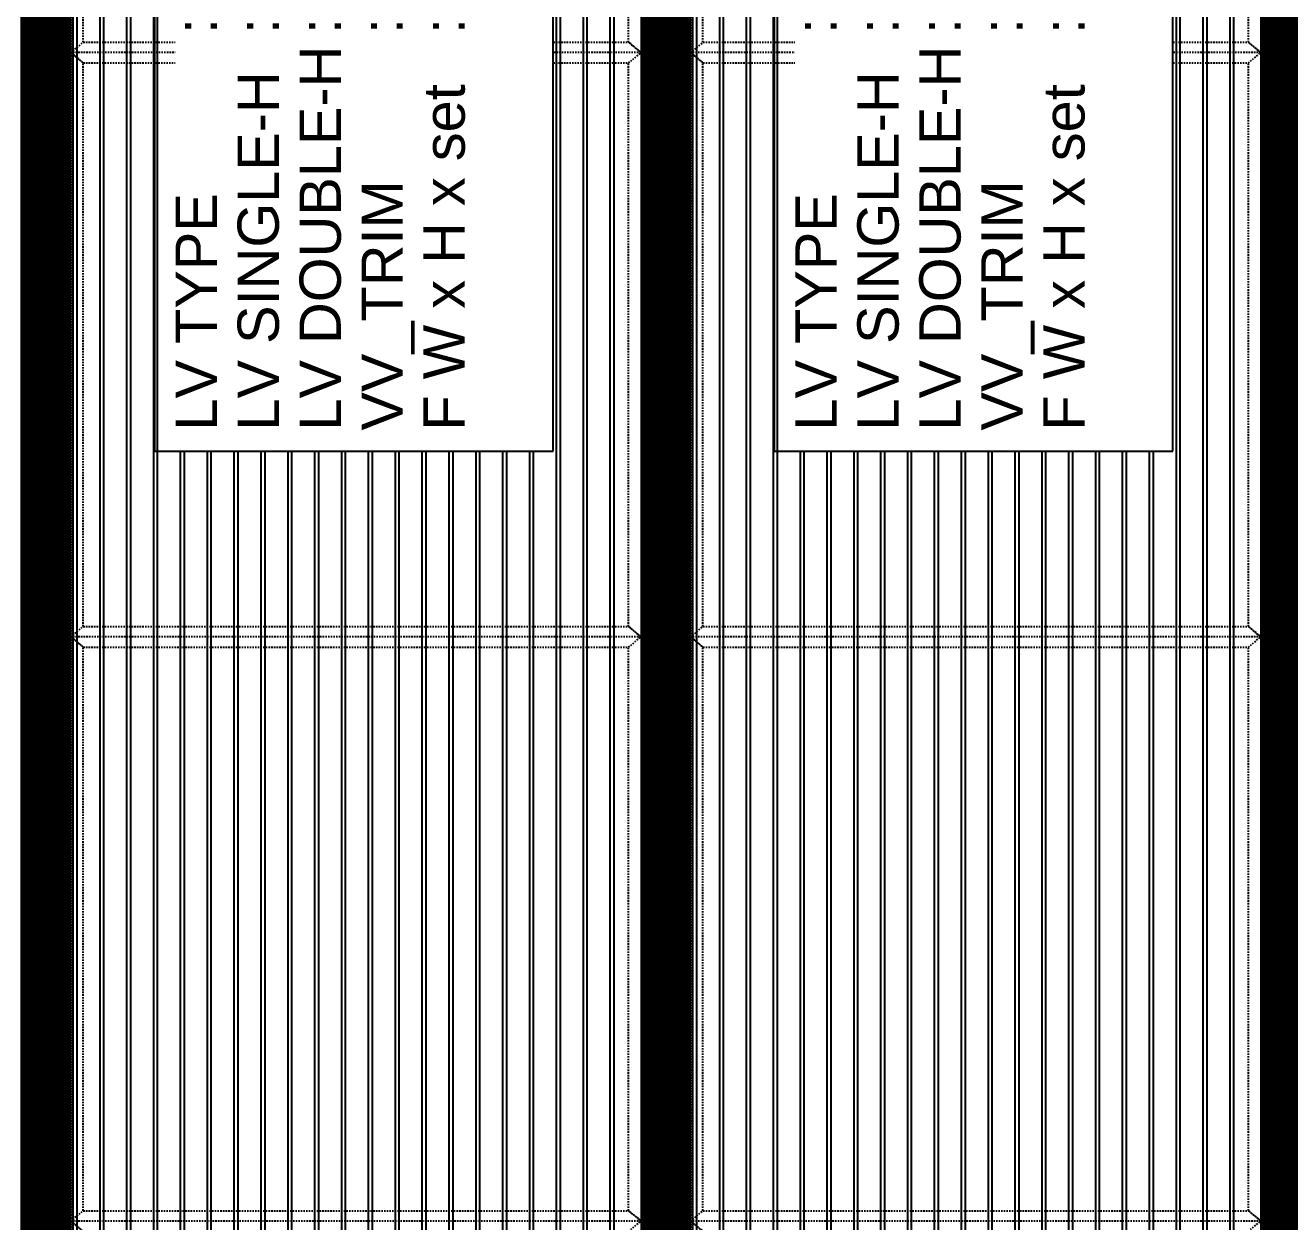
# Model space of a CAD drawing. Header units: millimetres. Extents: x 652937 to 1670132, y 1473552 to 2851037.
# Drawn here: x 773033 to 776093, y 1519870 to 1522765 of the extents above; entities that cross this region are included whole.
import ezdxf
from ezdxf.enums import TextEntityAlignment as Align
from ezdxf.xclip import XClip

# ---------------------------------------------------------------- set-up
doc = ezdxf.new("R2010")
doc.units = ezdxf.units.MM
doc.header["$XCLIPFRAME"] = 0
for name, pattern in [('TA_GL_005.00000', [13.75, 5, -1.25, 1.25, -1.25, 5]), ('TA_HL_001.00000', [6.5, 3.55, -2.95]), ('XKITLINE00', [0]), ('XKITLINE02', [4, 2, -2])]:
    doc.linetypes.add(name, pattern=pattern)
doc.layers.add('000 - 0_HIDE_OBJ_FRAMING_DEF_SUB', color=1, linetype='Continuous', plot=False)
doc.layers.add('000 - ESTIMATE_ASPG_WIPEOUT_', color=250, linetype='Continuous', plot=False)
for name, color, linetype in [('000 - 0_SYM_DWG_GRID-BUBBLE_MAIN_COLOR_1', 3, 'Continuous'), ('000 - 0_SYM_DWG_GRIDLINE_MAIN_COLOR_251', 251, 'Continuous'), ('010 - ASPG_EXTR_MAIN_COLOR_2', 2, 'Continuous'), ('010 - ASPG_EXTR_WIPEOUT_', 250, 'Continuous'), ('010 - ASPG_FRAMING_MAIN_COLOR_1', 3, 'Continuous'), ('010 - ASPG_FRAMING_SUB_COLOR_2', 1, 'Continuous'), ('010 - ASPG_FRAMING_SUB_COLOR_3', 251, 'Continuous')]:
    doc.layers.add(name, color=color, linetype=linetype)
for name, color, linetype, true_color, plot in [('000 - ESTIMATE_ASPG_MAIN_COLOR_6', 6, 'Continuous', 0xff00ff, False), ('000 - ESTIMATE_ASPG_TEXT_COLOR_1', 1, 'Continuous', 0xff0000, False), ('000_AREA_ASPG_AREA_HATCH_', 7, 'Continuous', 0xff8700, False), ('000_AREA_ASPG_AREA_MAIN_COLOR_1', 7, 'Continuous', 0xff8700, False)]:
    doc.layers.add(name, color=color, linetype=linetype, true_color=true_color, plot=plot)
for name, color, linetype, lineweight in [('A-230-M_FLOOR', 2, 'Continuous', 25), ('A-GENM', 37, 'Continuous', 9), ('Bolt', 7, 'Continuous', 0), ('Part', 2, 'Continuous', 0)]:
    doc.layers.add(name, color=color, linetype=linetype, lineweight=lineweight)
doc.styles.add('_Arial', font='arial.ttf')
doc.styles.add('Arial', font='arial.ttf')
doc.styles.add('TA', font='', dxfattribs={"height": 4.5})
doc.styles.get('TA').set_extended_font_data('Cordia New')

# ---------------------------------------------------------------- blocks, each defined once
blk = doc.blocks.new('GM_Louver Grill Vertical Z1 - Z Profile-17842814-ENT 3 ELE-2 Sheet')
at = {"layer": '000 - 0_HIDE_OBJ_FRAMING_DEF_SUB'}
blk.add_line((-185546.9, 105925), (-185546.9, 114870), dxfattribs=at)
blk = doc.blocks.new('E2')
at = {"layer": '000 - 0_HIDE_OBJ_FRAMING_DEF_SUB'}
for points in [[(1661279.1, 114870), (1662779.1, 114870), (1662779.1, 105925), (1661279.1, 105925)], [(1664279.1, 114870), (1662779.1, 114870), (1662779.1, 105925), (1664279.1, 105925)], [(1664279.1, 114870), (1665779.1, 114870), (1665779.1, 105925), (1664279.1, 105925)], [(1667279.1, 114870), (1665779.1, 114870), (1665779.1, 105925), (1667279.1, 105925)], [(1664229.1, 114820), (1662829.1, 114820), (1662829.1, 105975), (1664229.1, 105975)], [(1664329.1, 114820), (1665729.1, 114820), (1665729.1, 105975), (1664329.1, 105975)]]:
    blk.add_lwpolyline(points, close=True, dxfattribs=at)
at = {"layer": 'A-GENM'}
for p in [(1848451, 0), (1848526, 0), (1848601, 0), (1848676, 0), (1848751, 0), (1848826, 0), (1848901, 0), (1848976, 0), (1849051, 0), (1849126, 0), (1849201, 0), (1849276, 0), (1849351, 0), (1849426, 0), (1849501, 0), (1849576, 0), (1849651, 0), (1849726, 0), (1849951, 0), (1850026, 0), (1850101, 0), (1850176, 0), (1850251, 0), (1850326, 0), (1850401, 0), (1850476, 0), (1850551, 0), (1850626, 0), (1850701, 0), (1850776, 0), (1850851, 0), (1850926, 0), (1851001, 0), (1851076, 0), (1851151, 0), (1851226, 0)]:
    blk.add_blockref('GM_Louver Grill Vertical Z1 - Z Profile-17842814-ENT 3 ELE-2 Sheet', p, dxfattribs=at)
blk = doc.blocks.new('*A3459102')
at = {"layer": 'Part', "linetype": 'XKITLINE00', "lineweight": 0}
for p, q in [((616.947211, 135.830227), (616.947209, 135.830227)), ((616.947209, 135.830227), (619.147209, 135.830227)), ((616.947209, 135.730227), (616.947209, 135.830227)), ((616.947211, 135.730227), (616.947209, 135.730227)), ((616.947209, 135.730227), (619.147209, 135.730227)), ((619.147211, 135.830227), (619.147209, 135.830227)), ((619.147209, 135.730227), (619.147209, 135.830227)), ((619.147211, 135.730227), (619.147209, 135.730227))]:
    blk.add_line(p, q, dxfattribs=at)
at = {"layer": 'Part', "linetype": 'XKITLINE02', "lineweight": 0}
for p, q in [((616.947211, 135.830227), (616.947211, 135.730227)), ((619.147209, 135.830227), (619.147211, 135.830227)), ((619.147209, 135.730227), (619.147211, 135.730227)), ((619.147211, 135.830227), (619.147211, 135.730227))]:
    blk.add_line(p, q, dxfattribs=at)
blk = doc.blocks.new('*A3460103')
at = {"layer": 'Part', "linetype": 'XKITLINE02', "lineweight": 0}
for p, q in [((618.12721, 136.430227), (618.077209, 136.430227)), ((618.077209, 136.430227), (618.077209, 135.930227)), ((618.127209, 135.930227), (618.127209, 136.430227)), ((618.67721, 135.830227), (618.67721, 135.880227)), ((618.077209, 135.830227), (618.67721, 135.830227))]:
    blk.add_line(p, q, dxfattribs=at)
at = {"layer": 'Part', "linetype": 'XKITLINE00', "lineweight": 0}
for p, q in [((618.077209, 135.930227), (618.077209, 135.830227)), ((618.127209, 135.930227), (618.127209, 135.880227)), ((618.677209, 135.880227), (618.127209, 135.880227)), ((618.677209, 135.830227), (618.677209, 135.880227))]:
    blk.add_line(p, q, dxfattribs=at)
blk = doc.blocks.new('*A3462105')
at = {"layer": 'Bolt', "linetype": 'XKITLINE02', "lineweight": 0}
for p, q in [((618.07721, 136.200227), (618.01721, 136.200227)), ((618.12721, 136.300227), (618.07721, 136.300227)), ((618.20641, 136.130227), (617.77721, 136.130227)), ((618.07721, 136.060227), (618.01721, 136.060227)), ((618.12721, 135.960227), (618.07721, 135.960227))]:
    blk.add_line(p, q, dxfattribs=at)
blk = doc.blocks.new('*A3463106')
at = {"layer": 'Bolt'}
for points in [[(617.217, 135.83), (617.217, 135.73), (617.077, 135.73), (617.077, 135.83)], [(619.017, 135.83), (619.017, 135.73), (618.877, 135.73), (618.877, 135.83)]]:
    blk.add_hatch(color=256, dxfattribs=at).paths.add_polyline_path(points, flags=17)
at = {"layer": 'Bolt', "linetype": 'XKITLINE00', "lineweight": 0}
for p, q in [((617.077, 135.83), (617.077, 135.73)), ((617.147, 135.83), (617.147, 135.73)), ((617.217, 135.83), (617.217, 135.73)), ((618.877, 135.83), (618.877, 135.73)), ((618.947, 135.83), (618.947, 135.73)), ((619.017, 135.83), (619.017, 135.73))]:
    blk.add_line(p, q, dxfattribs=at)
blk = doc.blocks.new('*A3534110')
at = {"layer": 'Part', "linetype": 'XKITLINE00', "lineweight": 0}
for p, q in [((616.947209, 162.330227), (616.947209, 162.430227)), ((616.947209, 162.430227), (619.147209, 162.430227)), ((619.147209, 162.330227), (616.947209, 162.330227)), ((619.147209, 162.330227), (619.147209, 162.430227)), ((619.147209, 162.430227), (619.147211, 162.430227)), ((619.147211, 162.330227), (619.147209, 162.330227))]:
    blk.add_line(p, q, dxfattribs=at)
at = {"layer": 'Part', "linetype": 'XKITLINE02', "lineweight": 0}
for p, q in [((616.947211, 162.330227), (616.947211, 162.430227)), ((619.147209, 162.430227), (619.147211, 162.430227)), ((619.147209, 162.330227), (619.147211, 162.330227)), ((619.147211, 162.330227), (619.147211, 162.430227))]:
    blk.add_line(p, q, dxfattribs=at)
blk = doc.blocks.new('*A3535111')
at = {"layer": 'Part', "linetype": 'XKITLINE00', "lineweight": 0}
for p, q in [((618.077209, 162.330227), (618.077209, 162.230227)), ((618.677209, 162.280227), (618.127209, 162.280227)), ((618.127209, 162.280227), (618.127209, 162.230227)), ((618.677209, 162.280227), (618.677209, 162.330227))]:
    blk.add_line(p, q, dxfattribs=at)
at = {"layer": 'Part', "linetype": 'XKITLINE02', "lineweight": 0}
for p, q in [((618.077209, 162.330227), (618.67721, 162.330227)), ((618.07721, 161.730227), (618.077209, 162.230227)), ((618.127209, 162.230227), (618.12721, 161.730227)), ((618.67721, 162.330227), (618.67721, 162.280227)), ((618.077209, 161.730227), (618.12721, 161.730227))]:
    blk.add_line(p, q, dxfattribs=at)
blk = doc.blocks.new('*A3536112')
at = {"layer": 'Part', "linetype": 'XKITLINE00', "lineweight": 0}
for p, q in [((616.747209, 162.630227), (616.947209, 162.430227)), ((619.177209, 162.430227), (619.347209, 162.630227)), ((616.947209, 162.430227), (619.177211, 162.430227))]:
    blk.add_line(p, q, dxfattribs=at)
at = {"layer": 'Part', "linetype": 'XKITLINE02', "lineweight": 0}
for p, q in [((616.747209, 162.630227), (619.347211, 162.630227)), ((616.947211, 162.430227), (616.747211, 162.630227)), ((619.177211, 162.430227), (619.347211, 162.630227))]:
    blk.add_line(p, q, dxfattribs=at)
blk = doc.blocks.new('*A3537113')
at = {"layer": 'Bolt', "linetype": 'XKITLINE02', "lineweight": 0}
for p, q in [((618.12721, 162.200227), (618.07721, 162.200227)), ((618.20641, 162.030227), (617.77721, 162.030227)), ((618.07721, 162.100227), (618.01721, 162.100227)), ((618.07721, 161.960227), (618.01721, 161.960227)), ((618.12721, 161.860227), (618.07721, 161.860227))]:
    blk.add_line(p, q, dxfattribs=at)
blk = doc.blocks.new('*A3538114')
at = {"layer": 'Bolt'}
for points in [[(617.217, 162.43), (617.217, 162.33), (617.077, 162.33), (617.077, 162.43)], [(619.017, 162.43), (619.017, 162.33), (618.877, 162.33), (618.877, 162.43)]]:
    blk.add_hatch(color=256, dxfattribs=at).paths.add_polyline_path(points, flags=17)
at = {"layer": 'Bolt', "linetype": 'XKITLINE00', "lineweight": 0}
for p, q in [((617.077, 162.33), (617.077, 162.43)), ((617.147, 162.33), (617.147, 162.43)), ((617.217, 162.33), (617.217, 162.43)), ((618.877, 162.33), (618.877, 162.43)), ((618.947, 162.33), (618.947, 162.43)), ((619.017, 162.33), (619.017, 162.43))]:
    blk.add_line(p, q, dxfattribs=at)
blk = doc.blocks.new('*A3461104')
at = {"layer": 'Part', "linetype": 'XKITLINE00', "lineweight": 0}
for p, q in [((616.747209, 135.530227), (616.947209, 135.730227)), ((616.947209, 135.730227), (616.947211, 135.730227)), ((619.177211, 135.730227), (616.947209, 135.730227)), ((619.347209, 135.530227), (619.177209, 135.730227))]:
    blk.add_line(p, q, dxfattribs=at)
at = {"layer": 'Part', "linetype": 'XKITLINE02', "lineweight": 0}
for p, q in [((616.747211, 135.530227), (616.947211, 135.730227)), ((619.347211, 135.530227), (619.177211, 135.730227)), ((616.747209, 135.530227), (619.347211, 135.530227))]:
    blk.add_line(p, q, dxfattribs=at)
blk = doc.blocks.new('*A31294201')
at = {"layer": 'Part', "linetype": 'XKITLINE00', "lineweight": 0}
for p, q in [((256.092247, 37.222868), (242.602427, 37.222868)), ((242.602427, 36.897868), (242.602427, 37.222868)), ((256.09225, 37.222868), (256.092247, 37.222868)), ((256.092247, 37.222868), (256.092247, 36.897868)), ((256.092247, 36.897868), (242.602427, 36.897868)), ((256.092247, 36.897868), (256.092282, 36.897868))]:
    blk.add_line(p, q, dxfattribs=at)
at = {"layer": 'Part', "linetype": 'XKITLINE02', "lineweight": 0}
for p, q in [((242.602429, 36.927868), (242.602429, 37.222868)), ((242.602459, 36.927868), (242.602459, 37.222868)), ((242.602461, 36.897868), (242.602461, 37.222868)), ((256.092282, 37.222868), (256.092247, 37.222868)), ((256.09225, 36.927868), (256.09225, 37.222868)), ((256.092282, 37.222868), (256.09228, 37.222868)), ((256.09228, 37.222868), (256.09228, 36.927868)), ((256.092282, 36.897868), (256.092282, 37.222868)), ((256.09228, 36.927868), (242.602429, 36.927868)), ((256.092282, 36.897868), (256.092247, 36.897868)), ((256.09228, 36.927868), (256.09225, 36.927868))]:
    blk.add_line(p, q, dxfattribs=at)
blk = doc.blocks.new('*A31304202')
at = {"layer": 'Part', "linetype": 'XKITLINE00', "lineweight": 0}
for p, q in [((256.092247, 44.722868), (242.602427, 44.722868)), ((242.602427, 44.397868), (242.602427, 44.722868)), ((256.09225, 44.722868), (256.092247, 44.722868)), ((256.092247, 44.722868), (256.092247, 44.397868)), ((256.092247, 44.397868), (242.602427, 44.397868)), ((256.092247, 44.397868), (256.092282, 44.397868))]:
    blk.add_line(p, q, dxfattribs=at)
at = {"layer": 'Part', "linetype": 'XKITLINE02', "lineweight": 0}
for p, q in [((242.602429, 44.427868), (242.602429, 44.722868)), ((242.602459, 44.427868), (242.602459, 44.722868)), ((242.602461, 44.397868), (242.602461, 44.722868)), ((256.092282, 44.722868), (256.092247, 44.722868)), ((256.09225, 44.427868), (256.09225, 44.722868)), ((256.092282, 44.722868), (256.09228, 44.722868)), ((256.09228, 44.722868), (256.09228, 44.427868)), ((256.092282, 44.397868), (256.092282, 44.722868)), ((256.09228, 44.427868), (242.602429, 44.427868)), ((256.092282, 44.397868), (256.092247, 44.397868)), ((256.09228, 44.427868), (256.09225, 44.427868))]:
    blk.add_line(p, q, dxfattribs=at)
blk = doc.blocks.new('*A32894361')
at = {"layer": 'Part', "linetype": 'XKITLINE02', "lineweight": 0}
for p, q in [((244.217311, 36.897868), (243.71731, 36.897868)), ((243.71731, 36.897868), (243.71731, 36.867868)), ((244.21731, 36.897868), (244.217311, 36.897868)), ((244.21731, 36.897868), (244.21731, 36.867868))]:
    blk.add_line(p, q, dxfattribs=at)
at = {"layer": 'Part', "linetype": 'XKITLINE00', "lineweight": 0}
for p, q in [((243.717311, 36.867868), (243.717311, 36.897868)), ((244.217311, 36.867868), (244.217311, 36.897868)), ((243.71731, 36.867868), (243.717311, 36.867868)), ((243.717311, 36.867868), (244.217311, 36.867868)), ((244.21731, 36.867868), (244.217311, 36.867868))]:
    blk.add_line(p, q, dxfattribs=at)
blk = doc.blocks.new('*A32904362')
at = {"layer": 'Part', "linetype": 'XKITLINE00', "lineweight": 0}
for p, q in [((243.952311, 36.867868), (243.95231, 36.867868)), ((243.95231, 36.367868), (243.952311, 36.867868)), ((243.952311, 36.867868), (243.982311, 36.867868)), ((243.98231, 36.367868), (243.982311, 36.867868)), ((243.952311, 36.717868), (243.982311, 36.717868)), ((243.95231, 36.367868), (243.98231, 36.367868))]:
    blk.add_line(p, q, dxfattribs=at)
at = {"layer": 'Part', "linetype": 'XKITLINE02', "lineweight": 0}
for p, q in [((243.95231, 36.867868), (243.95231, 36.367868)), ((243.952311, 36.867868), (243.95231, 36.867868)), ((243.98231, 36.367868), (243.98231, 36.867868))]:
    blk.add_line(p, q, dxfattribs=at)
blk = doc.blocks.new('*A32914363')
at = {"layer": 'Bolt'}
for points in [[(243.782, 36.898), (243.782, 36.928), (243.852, 36.928), (243.852, 36.898)], [(243.782, 36.868), (243.782, 36.898), (243.852, 36.898), (243.852, 36.868)], [(244.082, 36.898), (244.082, 36.928), (244.152, 36.928), (244.152, 36.898)], [(244.082, 36.868), (244.082, 36.898), (244.152, 36.898), (244.152, 36.868)]]:
    blk.add_hatch(color=256, dxfattribs=at).paths.add_polyline_path(points, flags=17)
at = {"layer": 'Bolt', "linetype": 'XKITLINE00', "lineweight": 0}
for p, q in [((243.817, 36.828), (243.817, 37.043)), ((244.117, 36.828), (244.117, 37.043)), ((243.782, 36.898), (243.782, 36.928)), ((243.782, 36.868), (243.782, 36.898)), ((243.852, 36.898), (243.852, 36.928)), ((243.852, 36.868), (243.852, 36.898)), ((244.082, 36.898), (244.082, 36.928)), ((244.082, 36.868), (244.082, 36.898)), ((244.152, 36.898), (244.152, 36.928)), ((244.152, 36.868), (244.152, 36.898))]:
    blk.add_line(p, q, dxfattribs=at)
blk = doc.blocks.new('*A32924364')
at = {"layer": 'Part', "linetype": 'XKITLINE00', "lineweight": 0}
for p, q in [((254.467298, 36.867868), (254.467298, 36.897868)), ((254.967298, 36.867868), (254.967298, 36.897868)), ((254.467298, 36.867868), (254.467298, 36.867868)), ((254.467298, 36.867868), (254.967298, 36.867868)), ((254.967298, 36.867868), (254.967298, 36.867868))]:
    blk.add_line(p, q, dxfattribs=at)
at = {"layer": 'Part', "linetype": 'XKITLINE02', "lineweight": 0}
for p, q in [((254.967298, 36.897868), (254.467298, 36.897868)), ((254.467298, 36.897868), (254.467298, 36.867868)), ((254.967298, 36.897868), (254.967298, 36.897868)), ((254.967298, 36.897868), (254.967298, 36.867868))]:
    blk.add_line(p, q, dxfattribs=at)
blk = doc.blocks.new('*A32934365')
at = {"layer": 'Part', "linetype": 'XKITLINE00', "lineweight": 0}
for p, q in [((254.702298, 36.867868), (254.702298, 36.867868)), ((254.702298, 36.367868), (254.702298, 36.867868)), ((254.702298, 36.867868), (254.732298, 36.867868)), ((254.732298, 36.367868), (254.732298, 36.867868)), ((254.702298, 36.717868), (254.732298, 36.717868)), ((254.702298, 36.367868), (254.732298, 36.367868))]:
    blk.add_line(p, q, dxfattribs=at)
at = {"layer": 'Part', "linetype": 'XKITLINE02', "lineweight": 0}
for p, q in [((254.702298, 36.867868), (254.702298, 36.367868)), ((254.702298, 36.867868), (254.702298, 36.867868)), ((254.732298, 36.367868), (254.732298, 36.867868))]:
    blk.add_line(p, q, dxfattribs=at)
blk = doc.blocks.new('*A32944366')
at = {"layer": 'Bolt'}
for points in [[(254.532, 36.898), (254.532, 36.928), (254.602, 36.928), (254.602, 36.898)], [(254.532, 36.868), (254.532, 36.898), (254.602, 36.898), (254.602, 36.868)], [(254.832, 36.898), (254.832, 36.928), (254.902, 36.928), (254.902, 36.898)], [(254.832, 36.868), (254.832, 36.898), (254.902, 36.898), (254.902, 36.868)]]:
    blk.add_hatch(color=256, dxfattribs=at).paths.add_polyline_path(points, flags=17)
at = {"layer": 'Bolt', "linetype": 'XKITLINE00', "lineweight": 0}
for p, q in [((254.567, 36.828), (254.567, 37.043)), ((254.867, 36.828), (254.867, 37.043)), ((254.532, 36.898), (254.532, 36.928)), ((254.532, 36.868), (254.532, 36.898)), ((254.602, 36.898), (254.602, 36.928)), ((254.602, 36.868), (254.602, 36.898)), ((254.832, 36.898), (254.832, 36.928)), ((254.832, 36.868), (254.832, 36.898)), ((254.902, 36.898), (254.902, 36.928)), ((254.902, 36.868), (254.902, 36.898))]:
    blk.add_line(p, q, dxfattribs=at)
blk = doc.blocks.new('*A32954367')
at = {"layer": 'Part', "linetype": 'XKITLINE02', "lineweight": 0}
for p, q in [((244.217311, 44.397868), (243.71731, 44.397868)), ((243.71731, 44.397868), (243.71731, 44.367868)), ((244.21731, 44.397868), (244.217311, 44.397868)), ((244.21731, 44.397868), (244.21731, 44.367868))]:
    blk.add_line(p, q, dxfattribs=at)
at = {"layer": 'Part', "linetype": 'XKITLINE00', "lineweight": 0}
for p, q in [((243.717311, 44.367868), (243.717311, 44.397868)), ((244.217311, 44.367868), (244.217311, 44.397868)), ((243.71731, 44.367868), (243.717311, 44.367868)), ((243.717311, 44.367868), (244.217311, 44.367868)), ((244.21731, 44.367868), (244.217311, 44.367868))]:
    blk.add_line(p, q, dxfattribs=at)
blk = doc.blocks.new('*A32974369')
at = {"layer": 'Bolt'}
for points in [[(243.782, 44.398), (243.782, 44.428), (243.852, 44.428), (243.852, 44.398)], [(243.782, 44.368), (243.782, 44.398), (243.852, 44.398), (243.852, 44.368)], [(244.082, 44.398), (244.082, 44.428), (244.152, 44.428), (244.152, 44.398)], [(244.082, 44.368), (244.082, 44.398), (244.152, 44.398), (244.152, 44.368)]]:
    blk.add_hatch(color=256, dxfattribs=at).paths.add_polyline_path(points, flags=17)
at = {"layer": 'Bolt', "linetype": 'XKITLINE00', "lineweight": 0}
for p, q in [((243.817, 44.328), (243.817, 44.543)), ((244.117, 44.328), (244.117, 44.543)), ((243.782, 44.398), (243.782, 44.428)), ((243.782, 44.368), (243.782, 44.398)), ((243.852, 44.398), (243.852, 44.428)), ((243.852, 44.368), (243.852, 44.398)), ((244.082, 44.398), (244.082, 44.428)), ((244.082, 44.368), (244.082, 44.398)), ((244.152, 44.398), (244.152, 44.428)), ((244.152, 44.368), (244.152, 44.398))]:
    blk.add_line(p, q, dxfattribs=at)
blk = doc.blocks.new('*A32984370')
at = {"layer": 'Part', "linetype": 'XKITLINE00', "lineweight": 0}
for p, q in [((254.467298, 44.367868), (254.467298, 44.397868)), ((254.967298, 44.367868), (254.967298, 44.397868)), ((254.467298, 44.367868), (254.467298, 44.367868)), ((254.467298, 44.367868), (254.967298, 44.367868)), ((254.967298, 44.367868), (254.967298, 44.367868))]:
    blk.add_line(p, q, dxfattribs=at)
at = {"layer": 'Part', "linetype": 'XKITLINE02', "lineweight": 0}
for p, q in [((254.967298, 44.397868), (254.467298, 44.397868)), ((254.467298, 44.397868), (254.467298, 44.367868)), ((254.967298, 44.397868), (254.967298, 44.397868)), ((254.967298, 44.397868), (254.967298, 44.367868))]:
    blk.add_line(p, q, dxfattribs=at)
blk = doc.blocks.new('*A33004372')
at = {"layer": 'Bolt'}
for points in [[(254.532, 44.398), (254.532, 44.428), (254.602, 44.428), (254.602, 44.398)], [(254.532, 44.368), (254.532, 44.398), (254.602, 44.398), (254.602, 44.368)], [(254.832, 44.398), (254.832, 44.428), (254.902, 44.428), (254.902, 44.398)], [(254.832, 44.368), (254.832, 44.398), (254.902, 44.398), (254.902, 44.368)]]:
    blk.add_hatch(color=256, dxfattribs=at).paths.add_polyline_path(points, flags=17)
at = {"layer": 'Bolt', "linetype": 'XKITLINE00', "lineweight": 0}
for p, q in [((254.567, 44.328), (254.567, 44.543)), ((254.867, 44.328), (254.867, 44.543)), ((254.532, 44.398), (254.532, 44.428)), ((254.532, 44.368), (254.532, 44.398)), ((254.602, 44.398), (254.602, 44.428)), ((254.602, 44.368), (254.602, 44.398)), ((254.832, 44.398), (254.832, 44.428)), ((254.832, 44.368), (254.832, 44.398)), ((254.902, 44.398), (254.902, 44.428)), ((254.902, 44.368), (254.902, 44.398))]:
    blk.add_line(p, q, dxfattribs=at)
blk = doc.blocks.new('PP18_ENT3_SE_ELE2-1')
at = {"layer": 'A-230-M_FLOOR', "color": 4, "lineweight": 9}
for points in [[(-1915, 102450), (-1915, 114420), (-2165, 114420), (-2165, 102450)], [(1085, 102450), (1085, 114420), (835, 114420), (835, 102450)]]:
    blk.add_lwpolyline(points, dxfattribs=at)
at = {"layer": 'A-230-M_FLOOR', "lineweight": 9}
blk.add_lwpolyline([(-1915, 107800), (835, 107800)], dxfattribs=at)
at = {"layer": 'Part', "linetype": 'XKITLINE00', "lineweight": 0}
blk.add_line((835, 110095), (-1915, 110095), dxfattribs=at)
at = {"layer": 'Part', "linetype": 'XKITLINE02', "lineweight": 0}
for p, q in [((-1618, 110055), (-1618, 107840)), ((-1618, 110055), (-1618, 107840)), ((-1612, 110055), (-1612, 107840)), ((-1612, 110055), (-1612, 107840)), ((-1565, 110055), (-1565, 110055)), ((-1565, 110055), (-1565, 110055)), ((485, 110055), (485, 110055)), ((485, 110055), (485, 110055)), ((532, 110055), (532, 107840)), ((532, 110055), (532, 107840)), ((538, 110055), (538, 107840)), ((538, 110055), (538, 107840)), ((-1565, 107850), (-1565, 107850)), ((-1565, 107850), (-1565, 107850)), ((485, 107850), (485, 107850)), ((485, 107850), (485, 107850))]:
    blk.add_line(p, q, dxfattribs=at)
at = {"layer": 'Part', "linetype": 'XKITLINE00', "lineweight": 0}
for points in [[(-1565, 107840), (-1565, 110055), (-1665, 110055), (-1665, 107840)], [(485, 107840), (485, 110055), (585, 110055), (585, 107840)]]:
    blk.add_lwpolyline(points, close=True, dxfattribs=at)
blk.add_blockref('E2', (-1664704.6, 0))
at = {"lineweight": 0}
for name, p, xscale, yscale, zscale in [('*A3536112', (-63421.2, 93832), 100, 100, 100), ('*A3536112', (62341.2, 93832), -100, 100, 100), ('*A31304202', (-50408.9, 101105.4), 200, 200, 200), ('*A3534110', (-63419.7, 93832), 100, 100, 100), ('*A3538114', (-63419.7, 93832), 100, 100, 100), ('*A3537113', (-63419.7, 93832), 100, 100, 100), ('*A3535111', (-63419.7, 93832), 100, 100, 100), ('*A3534110', (62339.7, 93832), -100, 100, 100), ('*A3538114', (62339.7, 93832), -100, 100, 100), ('*A3535111', (62339.7, 93832), -100, 100, 100), ('*A3537113', (62339.7, 93832), -100, 100, 100), ('*A32954367', (-50408.9, 101105.4), 200, 200, 200), ('*A32974369', (-50408.9, 101105.4), 200, 200, 200), ('*A32984370', (-50408.9, 101105.4), 200, 200, 200), ('*A33004372', (-50408.9, 101105.4), 200, 200, 200), ('*A31294201', (-50408.9, 101105.4), 200, 200, 200), ('*A32914363', (-50408.9, 101105.4), 200, 200, 200), ('*A32944366', (-50408.9, 101105.4), 200, 200, 200), ('*A32894361', (-50408.9, 101105.4), 200, 200, 200), ('*A32904362', (-50408.9, 101105.4), 200, 200, 200), ('*A32924364', (-50408.9, 101105.4), 200, 200, 200), ('*A32934365', (-50408.9, 101105.4), 200, 200, 200), ('*A3462105', (-63419.7, 94247), 100, 100, 100), ('*A3460103', (-63419.7, 94247), 100, 100, 100), ('*A3460103', (62339.7, 94247), -100, 100, 100), ('*A3462105', (62339.7, 94247), -100, 100, 100), ('*A3461104', (-63421.2, 94247), 100, 100, 100), ('*A3459102', (-63419.7, 94247), 100, 100, 100), ('*A3463106', (-63419.7, 94247), 100, 100, 100), ('*A3461104', (62341.2, 94247), -100, 100, 100), ('*A3459102', (62339.7, 94247), -100, 100, 100), ('*A3463106', (62339.7, 94247), -100, 100, 100)]:
    blk.add_blockref(name, p, dxfattribs=dict(at, xscale=xscale, yscale=yscale, zscale=zscale))
blk = doc.blocks.new('*A25073580')
at = {"layer": 'Part', "linetype": 'XKITLINE00', "lineweight": 0}
for p, q in [((244.21731, 44.772868), (243.71731, 44.772868)), ((243.71731, 44.772868), (243.71731, 44.722868)), ((244.21731, 44.772868), (244.21731, 44.722868)), ((243.71731, 44.367868), (243.71731, 37.222868)), ((244.21731, 44.367868), (244.21731, 37.222868)), ((243.71731, 33.472868), (243.71731, 36.867868)), ((244.21731, 36.867868), (244.21731, 33.472868))]:
    blk.add_line(p, q, dxfattribs=at)
at = {"layer": 'Part', "linetype": 'XKITLINE02', "lineweight": 0}
for p, q in [((243.71731, 31.672868), (243.71731, 44.772868)), ((243.71731, 44.772868), (243.71731, 44.772868)), ((243.71731, 44.722868), (243.71731, 44.367868)), ((243.95231, 44.772868), (243.95231, 31.672868)), ((243.98231, 44.772868), (243.98231, 31.672868)), ((244.21731, 44.722868), (244.21731, 36.867868)), ((243.71731, 44.427868), (243.71731, 44.367868)), ((243.95231, 31.672868), (243.95231, 44.427868)), ((243.71731, 37.222868), (243.71731, 36.867868)), ((244.21731, 37.222868), (244.21731, 36.867868)), ((243.71731, 33.472868), (243.71731, 31.672868)), ((244.21731, 33.472868), (244.21731, 31.672868)), ((243.71731, 31.672868), (244.21731, 31.672868))]:
    blk.add_line(p, q, dxfattribs=at)
blk = doc.blocks.new('*A25113584')
at = {"layer": 'Part', "linetype": 'XKITLINE02', "lineweight": 0}
for p, q in [((254.467297, 31.672868), (254.467297, 44.772868)), ((254.467297, 44.772868), (254.467298, 44.772868)), ((254.467298, 44.722868), (254.467298, 44.367868)), ((254.702298, 44.772868), (254.702298, 31.672868)), ((254.732298, 44.772868), (254.732297, 31.672868)), ((254.967298, 44.722868), (254.967298, 36.867868)), ((254.467297, 44.397868), (254.467298, 44.367868)), ((254.702297, 31.672868), (254.702297, 44.367868)), ((254.467298, 37.222868), (254.467298, 36.867868)), ((254.967298, 37.222868), (254.967298, 36.867868)), ((254.467298, 33.472868), (254.467297, 31.672868)), ((254.967298, 33.472868), (254.967297, 31.672868)), ((254.467297, 31.672868), (254.967298, 31.672868))]:
    blk.add_line(p, q, dxfattribs=at)
at = {"layer": 'Part', "linetype": 'XKITLINE00', "lineweight": 0}
for p, q in [((254.967298, 44.772868), (254.467298, 44.772868)), ((254.467298, 44.772868), (254.467298, 44.722868)), ((254.967298, 44.772868), (254.967298, 44.722868)), ((254.467298, 44.367868), (254.467298, 37.222868)), ((254.967298, 44.367868), (254.967298, 37.222868)), ((254.467298, 33.472868), (254.467298, 36.867868)), ((254.967298, 36.867868), (254.967298, 33.472868))]:
    blk.add_line(p, q, dxfattribs=at)
blk = doc.blocks.new('*A25243597')
at = {"layer": 'Part', "linetype": 'XKITLINE02', "lineweight": 0}
blk.add_line((242.467337, 31.472868), (242.467337, 66.572868), dxfattribs=at)
at = {"layer": 'Part', "linetype": 'XKITLINE00', "lineweight": 0}
blk.add_line((242.467339, 66.572868), (242.467339, 31.472868), dxfattribs=at)
blk = doc.blocks.new('*A25253598')
at = {"layer": 'Part', "linetype": 'XKITLINE02', "lineweight": 0}
for p, q in [((256.217337, 31.472868), (256.217337, 66.572868)), ((257.467337, 31.472868), (257.467337, 66.572868))]:
    blk.add_line(p, q, dxfattribs=at)
at = {"layer": 'Part', "linetype": 'XKITLINE00', "lineweight": 0}
for p, q in [((256.217339, 31.472868), (256.217339, 66.572868)), ((257.467339, 66.572868), (257.467339, 31.472868))]:
    blk.add_line(p, q, dxfattribs=at)
blk = doc.blocks.new('*A28003873')
at = {"layer": 'Part', "linetype": 'XKITLINE00', "lineweight": 0}
blk.add_line((271.212361, 44.972868), (227.477361, 44.972868), dxfattribs=at)
blk = doc.blocks.new('*A32744346')
at = {"layer": 'Part', "linetype": 'XKITLINE00', "lineweight": 0}
for p, q in [((243.41731, 44.822868), (243.41731, 44.872868)), ((244.51731, 44.872868), (243.41731, 44.872868)), ((244.51731, 44.822868), (244.51731, 44.872868)), ((243.41731, 44.822868), (244.51731, 44.822868))]:
    blk.add_line(p, q, dxfattribs=at)
at = {"layer": 'Part', "linetype": 'XKITLINE02', "lineweight": 0}
for p, q in [((243.41731, 44.872868), (243.41731, 44.822868)), ((244.51731, 44.872868), (244.51731, 44.822868))]:
    blk.add_line(p, q, dxfattribs=at)
blk = doc.blocks.new('*A32754347')
at = {"layer": 'Part', "linetype": 'XKITLINE00', "lineweight": 0}
for p, q in [((243.98231, 44.822868), (243.98231, 44.772868)), ((244.00731, 44.797868), (244.00731, 44.772868)), ((244.00731, 44.797868), (244.28231, 44.797868)), ((244.28231, 44.797868), (244.28231, 44.822868))]:
    blk.add_line(p, q, dxfattribs=at)
at = {"layer": 'Part', "linetype": 'XKITLINE02', "lineweight": 0}
for p, q in [((244.28231, 44.822868), (243.98231, 44.822868)), ((243.98231, 44.772868), (243.98231, 44.522868)), ((244.00731, 44.772868), (244.00731, 44.522868)), ((244.28231, 44.822868), (244.28231, 44.797868)), ((243.98231, 44.522868), (244.00731, 44.522868))]:
    blk.add_line(p, q, dxfattribs=at)
blk = doc.blocks.new('*A32764348')
at = {"layer": 'Part', "linetype": 'XKITLINE02', "lineweight": 0}
for p, q in [((243.41731, 44.872868), (243.317309, 44.972868)), ((243.317309, 44.972868), (243.31731, 44.972868)), ((243.317309, 44.972868), (244.61731, 44.972868)), ((244.51731, 44.872868), (244.617309, 44.972868))]:
    blk.add_line(p, q, dxfattribs=at)
at = {"layer": 'Part', "linetype": 'XKITLINE00', "lineweight": 0}
for p, q in [((243.41731, 44.872868), (243.31731, 44.972868)), ((244.51731, 44.872868), (243.41731, 44.872868)), ((244.61731, 44.972868), (244.51731, 44.872868))]:
    blk.add_line(p, q, dxfattribs=at)
blk = doc.blocks.new('*A32774349')
at = {"layer": 'Bolt', "linetype": 'XKITLINE02', "lineweight": 0}
for p, q in [((243.95231, 44.682868), (243.98231, 44.682868)), ((243.98231, 44.682868), (244.00731, 44.682868)), ((243.91271, 44.647868), (244.12731, 44.647868)), ((243.95231, 44.612868), (243.98231, 44.612868)), ((243.98231, 44.612868), (244.00731, 44.612868))]:
    blk.add_line(p, q, dxfattribs=at)
blk = doc.blocks.new('*A32784350')
at = {"layer": 'Bolt'}
for points in [[(243.602, 44.873), (243.602, 44.823), (243.532, 44.823), (243.532, 44.873)], [(244.402, 44.873), (244.402, 44.823), (244.332, 44.823), (244.332, 44.873)]]:
    blk.add_hatch(color=256, dxfattribs=at).paths.add_polyline_path(points, flags=17)
at = {"layer": 'Bolt', "linetype": 'XKITLINE00', "lineweight": 0}
for p, q in [((243.532, 44.873), (243.532, 44.823)), ((243.567, 44.873), (243.567, 44.823)), ((243.602, 44.873), (243.602, 44.823)), ((244.332, 44.873), (244.332, 44.823)), ((244.367, 44.873), (244.367, 44.823)), ((244.402, 44.873), (244.402, 44.823))]:
    blk.add_line(p, q, dxfattribs=at)
blk = doc.blocks.new('*A32844356')
at = {"layer": 'Part', "linetype": 'XKITLINE00', "lineweight": 0}
for p, q in [((255.267298, 44.872868), (254.167297, 44.872868)), ((254.167298, 44.822868), (254.167298, 44.872868)), ((255.267298, 44.822868), (255.267298, 44.872868)), ((254.167297, 44.822868), (255.267298, 44.822868))]:
    blk.add_line(p, q, dxfattribs=at)
at = {"layer": 'Part', "linetype": 'XKITLINE02', "lineweight": 0}
for p, q in [((254.167297, 44.872868), (254.167297, 44.822868)), ((255.267297, 44.872868), (255.267297, 44.822868))]:
    blk.add_line(p, q, dxfattribs=at)
blk = doc.blocks.new('*A32854357')
at = {"layer": 'Part', "linetype": 'XKITLINE02', "lineweight": 0}
for p, q in [((255.032298, 44.822868), (254.732297, 44.822868)), ((254.732298, 44.772868), (254.732297, 44.522868)), ((254.757298, 44.772868), (254.757297, 44.522868)), ((255.032297, 44.822868), (255.032297, 44.797868)), ((254.732297, 44.522868), (254.757298, 44.522868))]:
    blk.add_line(p, q, dxfattribs=at)
at = {"layer": 'Part', "linetype": 'XKITLINE00', "lineweight": 0}
for p, q in [((254.732298, 44.822868), (254.732298, 44.772868)), ((254.757298, 44.797868), (254.757298, 44.772868)), ((254.757298, 44.797868), (255.032298, 44.797868)), ((255.032298, 44.797868), (255.032298, 44.822868))]:
    blk.add_line(p, q, dxfattribs=at)
blk = doc.blocks.new('*A32864358')
at = {"layer": 'Part', "linetype": 'XKITLINE02', "lineweight": 0}
for p, q in [((254.167297, 44.872868), (254.067297, 44.972868)), ((254.067297, 44.972868), (254.067298, 44.972868)), ((254.067297, 44.972868), (255.367298, 44.972868)), ((255.267297, 44.872868), (255.367297, 44.972868))]:
    blk.add_line(p, q, dxfattribs=at)
at = {"layer": 'Part', "linetype": 'XKITLINE00', "lineweight": 0}
for p, q in [((254.167298, 44.872868), (254.067298, 44.972868)), ((255.267298, 44.872868), (254.167297, 44.872868)), ((255.367298, 44.972868), (255.267298, 44.872868))]:
    blk.add_line(p, q, dxfattribs=at)
blk = doc.blocks.new('*A32874359')
at = {"layer": 'Bolt', "linetype": 'XKITLINE02', "lineweight": 0}
for p, q in [((254.702297, 44.682868), (254.732297, 44.682868)), ((254.732298, 44.682868), (254.757298, 44.682868)), ((254.662697, 44.647868), (254.877297, 44.647868)), ((254.702297, 44.612868), (254.732297, 44.612868)), ((254.732297, 44.612868), (254.757297, 44.612868))]:
    blk.add_line(p, q, dxfattribs=at)
blk = doc.blocks.new('*A32884360')
at = {"layer": 'Bolt'}
for points in [[(254.352, 44.873), (254.352, 44.823), (254.282, 44.823), (254.282, 44.873)], [(255.152, 44.873), (255.152, 44.823), (255.082, 44.823), (255.082, 44.873)]]:
    blk.add_hatch(color=256, dxfattribs=at).paths.add_polyline_path(points, flags=17)
at = {"layer": 'Bolt', "linetype": 'XKITLINE00', "lineweight": 0}
for p, q in [((254.282, 44.873), (254.282, 44.823)), ((254.317, 44.873), (254.317, 44.823)), ((254.352, 44.873), (254.352, 44.823)), ((255.082, 44.873), (255.082, 44.823)), ((255.117, 44.873), (255.117, 44.823)), ((255.152, 44.873), (255.152, 44.823))]:
    blk.add_line(p, q, dxfattribs=at)
blk = doc.blocks.new('*A32964368')
at = {"layer": 'Part', "linetype": 'XKITLINE00', "lineweight": 0}
for p, q in [((243.952311, 44.367868), (243.95231, 44.367868)), ((243.95231, 43.867868), (243.952311, 44.367868)), ((243.952311, 44.367868), (243.982311, 44.367868)), ((243.98231, 43.867868), (243.982311, 44.367868)), ((243.952311, 44.217868), (243.982311, 44.217868)), ((243.95231, 43.867868), (243.98231, 43.867868))]:
    blk.add_line(p, q, dxfattribs=at)
at = {"layer": 'Part', "linetype": 'XKITLINE02', "lineweight": 0}
for p, q in [((243.95231, 44.367868), (243.95231, 43.867868)), ((243.952311, 44.367868), (243.95231, 44.367868)), ((243.98231, 43.867868), (243.98231, 44.367868))]:
    blk.add_line(p, q, dxfattribs=at)
blk = doc.blocks.new('*A32994371')
at = {"layer": 'Part', "linetype": 'XKITLINE00', "lineweight": 0}
for p, q in [((254.702298, 44.367868), (254.702298, 44.367868)), ((254.702298, 43.867868), (254.702298, 44.367868)), ((254.702298, 44.367868), (254.732298, 44.367868)), ((254.732298, 43.867868), (254.732298, 44.367868)), ((254.702298, 44.217868), (254.732298, 44.217868)), ((254.702298, 43.867868), (254.732298, 43.867868))]:
    blk.add_line(p, q, dxfattribs=at)
at = {"layer": 'Part', "linetype": 'XKITLINE02', "lineweight": 0}
for p, q in [((254.702298, 44.367868), (254.702298, 43.867868)), ((254.702298, 44.367868), (254.702298, 44.367868)), ((254.732298, 43.867868), (254.732298, 44.367868))]:
    blk.add_line(p, q, dxfattribs=at)
blk = doc.blocks.new('PP18_ENT3_SE_ELE2-2')
at = {"lineweight": 0, "xscale": 200, "yscale": 200, "zscale": 200}
for name in ['*A25243597', '*A25253598', '*A28003873', '*A32764348', '*A32744346', '*A32784350', '*A32864358', '*A32844356', '*A32884360', '*A31304202', '*A25073580', '*A32754347', '*A25113584', '*A32854357', '*A32774349', '*A32874359', '*A32954367', '*A32974369', '*A32984370', '*A33004372', '*A32964368', '*A32994371', '*A31294201', '*A32914363', '*A32944366', '*A32894361', '*A32904362', '*A32924364', '*A32934365']:
    blk.add_blockref(name, (-50408.4678, 101105.4264), dxfattribs=at)
blk = doc.blocks.new('*U6169')
at = {"layer": '000 - 0_SYM_DWG_GRIDLINE_MAIN_COLOR_251', "linetype": 'ByBlock', "ltscale": 5}
blk.add_line((16, 0), (-308.662, 0), dxfattribs=at)
at = {"style": 'TA', "flags": 1}
blk.add_attdef('LOCATION', (6, -6), '', height=4.5, rotation=270, dxfattribs=at)
at = {"layer": '000 - 0_SYM_DWG_GRID-BUBBLE_MAIN_COLOR_1', "style": 'Arial'}
blk.add_attdef('GRID-HEAD', text='', height=4, rotation=90, dxfattribs=at).set_placement((50, 0), align=Align.MIDDLE_CENTER)
blk = doc.blocks.new('*U6164')
at = {"layer": '000 - 0_SYM_DWG_GRIDLINE_MAIN_COLOR_251', "linetype": 'ByBlock', "ltscale": 5}
blk.add_line((200, 0), (-30071, 0), dxfattribs=at)
at = {"style": 'TA', "flags": 1}
blk.add_attdef('LOCATION', (6, -6), '', height=4.5, rotation=270, dxfattribs=at)
blk = doc.blocks.new('W-1-PP18-ST_ENT3_REV02_20260413-044638_PP18_ENT3_ELE2-DIM')
at = {"layer": '000 - 0_SYM_DWG_GRIDLINE_MAIN_COLOR_251', "color": 6, "linetype": 'TA_GL_005.00000', "xscale": 50, "yscale": 50, "zscale": 50, "rotation": 270}
blk.add_blockref('*U6169', (0, 100920), dxfattribs=at)
at = {"layer": '000 - 0_SYM_DWG_GRIDLINE_MAIN_COLOR_251', "color": 6, "linetype": 'TA_GL_005.00000', "rotation": 180}
blk.add_blockref('*U6164', (-21271, 110695), dxfattribs=at)
blk = doc.blocks.new('*U6703')
blk.add_wipeout([(50, 0), (1450, 0), (1450, 8482), (50, 8482)]).dxf.layer = '010 - ASPG_EXTR_WIPEOUT_'
at = {"layer": '010 - ASPG_EXTR_MAIN_COLOR_2'}
for points in [[(129.8, 0), (140, 0), (140, 8482), (129.8, 8482)], [(194.8, 0), (205, 0), (205, 8482), (194.8, 8482)], [(259.8, 0), (270, 0), (270, 8482), (259.8, 8482)], [(324.8, 0), (335, 0), (335, 8482), (324.8, 8482)], [(389.8, 0), (400, 0), (400, 8482), (389.8, 8482)], [(454.8, 0), (465, 0), (465, 8482), (454.8, 8482)], [(519.8, 0), (530, 0), (530, 8482), (519.8, 8482)], [(584.8, 0), (595, 0), (595, 8482), (584.8, 8482)], [(649.8, 0), (660, 0), (660, 8482), (649.8, 8482)], [(714.8, 0), (725, 0), (725, 8482), (714.8, 8482)], [(779.8, 0), (790, 0), (790, 8482), (779.8, 8482)], [(844.8, 0), (855, 0), (855, 8482), (844.8, 8482)], [(909.8, 0), (920, 0), (920, 8482), (909.8, 8482)], [(974.8, 0), (985, 0), (985, 8482), (974.8, 8482)], [(1039.8, 0), (1050, 0), (1050, 8482), (1039.8, 8482)], [(1104.8, 0), (1115, 0), (1115, 8482), (1104.8, 8482)], [(1169.8, 0), (1180, 0), (1180, 8482), (1169.8, 8482)], [(1234.8, 0), (1245, 0), (1245, 8482), (1234.8, 8482)], [(1299.8, 0), (1310, 0), (1310, 8482), (1299.8, 8482)], [(1364.8, 0), (1375, 0), (1375, 8482), (1364.8, 8482)]]:
    blk.add_lwpolyline(points, close=True, dxfattribs=at)
at = {"layer": '010 - ASPG_FRAMING_SUB_COLOR_2'}
blk.add_lwpolyline([(50, 0), (1450, 0), (1450, 8482), (50, 8482)], close=True, dxfattribs=at)
for points in [[(-50, 0), (50, 0), (50, 8482), (-50, 8482)], [(1450, 0), (1550, 0), (1550, 8482), (1450, 8482)]]:
    blk.add_wipeout(points).dxf.layer = '010 - ASPG_EXTR_WIPEOUT_'
at = {"layer": '010 - ASPG_EXTR_MAIN_COLOR_2'}
blk.add_lwpolyline([(64.8, 0), (75, 0), (75, 8482), (64.8, 8482)], close=True, dxfattribs=at)
at = {"layer": '010 - ASPG_FRAMING_MAIN_COLOR_1'}
for points in [[(-50, 0), (-40, 0), (-40, 8482), (-50, 8482)], [(40, 0), (50, 0), (50, 8482), (40, 8482)], [(1450, 0), (1460, 0), (1460, 8482), (1450, 8482)], [(1540, 0), (1550, 0), (1550, 8482), (1540, 8482)]]:
    blk.add_lwpolyline(points, close=True, dxfattribs=at)
at = {"layer": '010 - ASPG_FRAMING_SUB_COLOR_2'}
for points in [[(-50, 0), (50, 0), (50, 8482), (-50, 8482)], [(1450, 0), (1550, 0), (1550, 8482), (1450, 8482)]]:
    blk.add_lwpolyline(points, close=True, dxfattribs=at)
blk = doc.blocks.new('*U8799')
at = {"layer": '010 - ASPG_FRAMING_SUB_COLOR_3', "linetype": 'ByBlock'}
for points in [[(0, 0), (0, 1380), (25, 1350), (25, 30), (0, 0)], [(1413.7, 1380), (0, 1380), (25, 1350), (1388.7, 1350)], [(1413.7, 0), (1413.7, 1380), (1388.7, 1350), (1388.7, 30), (1413.7, 0)], [(25, 30), (1388.7, 30), (1413.7, 0), (0, 0), (25, 30)]]:
    blk.add_lwpolyline(points, close=True, dxfattribs=at)
blk = doc.blocks.new('A$Cd3cf6656')
blk.add_wipeout([(-964.7, -457.4), (1855.6, -457.4), (1855.6, 457.4), (-964.7, 457.4)]).dxf.layer = '000 - ESTIMATE_ASPG_WIPEOUT_'
at = {"layer": '000 - ESTIMATE_ASPG_MAIN_COLOR_6'}
blk.add_lwpolyline([(-964.7, -457.4), (1855.6, -457.4), (1855.6, 507.4), (-964.7, 507.4)], close=True, dxfattribs=at)
at = {"layer": '000 - ESTIMATE_ASPG_TEXT_COLOR_1', "style": '_Arial'}
for s, p in [('LV TYPE', (-914.7, 356.5)), (':', (45, 356.5)), ('LV SINGLE-H', (-914.7, 206.5)), (':', (45, 206.5)), ('LV DOUBLE-H', (-914.7, 56.5)), (':', (45, 56.5)), ('VV_TRIM', (-914.7, -93.5)), (':', (45, -93.5)), ('F W x H x set', (-914.7, -243.5)), (':', (45, -243.5))]:
    blk.add_text(s, height=100, dxfattribs=at).set_placement(p)
for tag, p in [('LV_TYPE_VAL', (138.1, 356.5)), ('LV_SIN-H_VAL', (138.1, 206.5)), ('LV_DOU-H_VAL', (138.1, 56.5)), ('V-TRIM_VAL', (138.1, -93.5)), ('FRAME_VAL', (138.1, -243.5)), ('FRAME_SET', (138.1, -393.5))]:
    blk.add_attdef(tag, p, '', height=100, dxfattribs=at)
blk = doc.blocks.new('*U8821')
at = {"layer": '000_AREA_ASPG_AREA_HATCH_', "transparency": 33554539}
h = blk.add_hatch(dxfattribs=at)
h.set_pattern_fill('ANSI31', color=256)
h.set_pattern_definition([(45, (-24.4354, 8456.1105), (-2.245064, 2.245064), [])])
h.paths.add_polyline_path([(-60, 0), (60, 0), (60, 8482), (-60, 8482)])
at = {"layer": '000_AREA_ASPG_AREA_MAIN_COLOR_1'}
blk.add_lwpolyline([(-60, 0), (60, 0), (60, 8482), (-60, 8482)], close=True, dxfattribs=at)

msp = doc.modelspace()

# ---------------------------------------------------------------- block references
at = {"color": 6}
ref = msp.add_blockref('PP18_ENT3_SE_ELE2-2', (775008.1769, 1412070.4203), dxfattribs=at)
XClip(ref).set_block_clipping_path([(-26088.7758649617, 100920), (12661.2241350383, 117178.2602934372)])

# ---------------------------------------------------------------- next in the draw order: block references
ref = msp.add_blockref('PP18_ENT3_SE_ELE2-1', (775008.1769, 1412070.4203), dxfattribs=at)
XClip(ref).set_block_clipping_path([(-21816.709593582, 100920), (8800.0000001194, 118767.7153737911)])

# ---------------------------------------------------------------- next in the draw order: block references
msp.add_blockref('W-1-PP18-ST_ENT3_REV02_20260413-044638_PP18_ENT3_ELE2-DIM', (775008.1769, 1412070.4203), dxfattribs=at)

# ---------------------------------------------------------------- next in the draw order: block references
msp.add_blockref('*U6703', (771583.1769, 1518458.4203))

# ---------------------------------------------------------------- next in the draw order: block references
msp.add_blockref('*U6703', (773083.1769, 1518458.4203))

# ---------------------------------------------------------------- next in the draw order: block references
for name, p in [('*U8821', (773083.1769, 1518458.4203)), ('*U6703', (774583.1769, 1518458.4203))]:
    msp.add_blockref(name, p)

# ---------------------------------------------------------------- next in the draw order: block references
for name, p in [('*U8821', (774583.1769, 1518458.4203)), ('*U6703', (776083.1769, 1518458.4203))]:
    msp.add_blockref(name, p)
at = {"linetype": 'TA_HL_001.00000', "rotation": 90}
for p in [(774523.1769, 1522699.4203), (774523.1769, 1521285.7537), (774523.1769, 1519872.087), (774523.1769, 1518458.4203)]:
    msp.add_blockref('*U8799', p, dxfattribs=at)

# ---------------------------------------------------------------- next in the draw order: block references
msp.add_blockref('*U8821', (776083.1769, 1518458.4203))
at = {"rotation": 90}
msp.add_blockref('A$Cd3cf6656', (773853.1769, 1522699.4203), dxfattribs=at).add_auto_attribs({'LV_TYPE_VAL': 'E2_PL_08_SINGLE BLANK', 'LV_SIN-H_VAL': '8482 mm. ', 'LV_DOU-H_VAL': '-', 'V-TRIM_VAL': '8482 mm.', 'FRAME_VAL': '1380.00mm. x 1413.67mm.', 'FRAME_SET': '6 set'})
at = {"linetype": 'TA_HL_001.00000', "rotation": 90}
for p in [(776023.1769, 1522699.4203), (776023.1769, 1521285.7537), (776023.1769, 1519872.087), (776023.1769, 1518458.4203)]:
    msp.add_blockref('*U8799', p, dxfattribs=at)

# ---------------------------------------------------------------- next in the draw order: block references
at = {"rotation": 90}
msp.add_blockref('A$Cd3cf6656', (775353.1769, 1522699.4203), dxfattribs=at).add_auto_attribs({'LV_TYPE_VAL': 'E2_PL_09_SINGLE BLANK', 'LV_SIN-H_VAL': '8482 mm. ', 'LV_DOU-H_VAL': '-', 'V-TRIM_VAL': '8482 mm.', 'FRAME_VAL': '1380.00mm. x 1413.67mm.', 'FRAME_SET': '6 set'})

doc.saveas('drawing.dxf')
